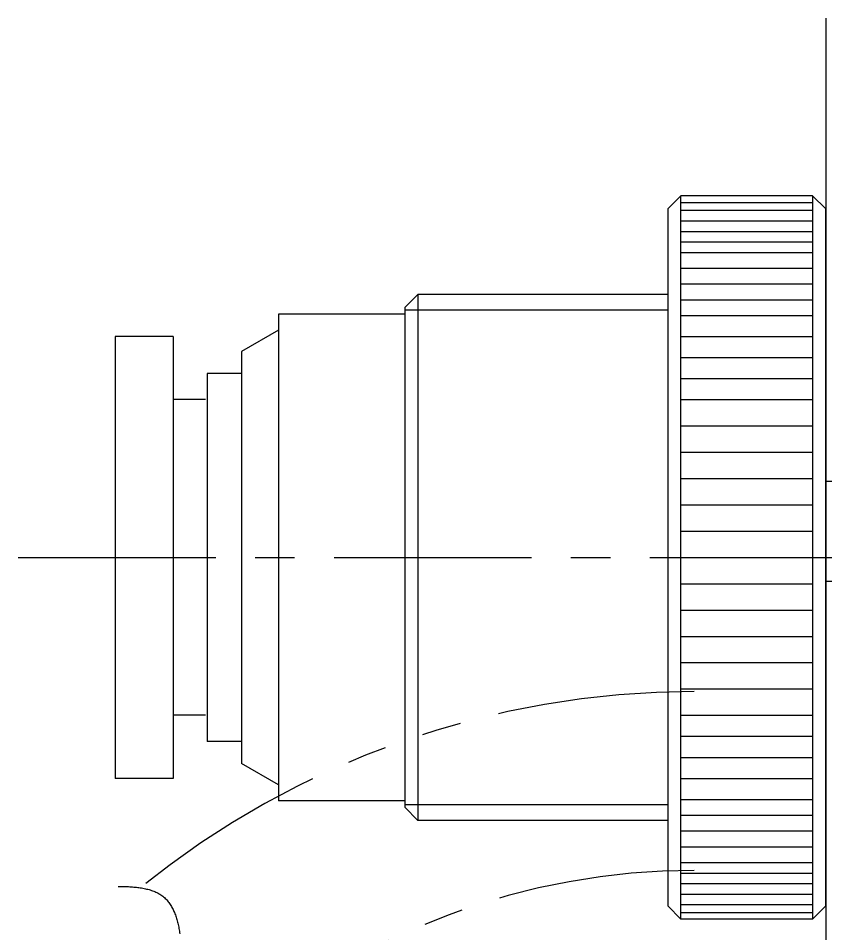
# Model space of a CAD drawing. Extents: x -684 to 308, y -74 to 438.
# Drawn here: x -539.64 to -508.96, y 179.54 to 214.35 of the extents above; entities that cross this region are included whole.
import ezdxf

# ---------------------------------------------------------------- set-up
doc = ezdxf.new("R2010")
doc.units = 0
for name, pattern in [('CENTER', [12, 7.5, -1.5, 1.5, -1.5]), ('CONTINOUS', [0]), ('PHANTOM', [15, 7.5, -1.5, 1.5, -1.5, 1.5, -1.5])]:
    doc.linetypes.add(name, pattern=pattern)
doc.layers.get('0').update_dxf_attribs({"linetype": 'CONTINUOUS'})
doc.layers.add('CENTER', color=1, linetype='CENTER')

msp = doc.modelspace()

# ---------------------------------------------------------------- linework, layer by layer
at = {"color": 7, "linetype": 'CONTINOUS'}
for p, q in [((-508.957, 214.347), (-508.957, 158.847)), ((-514.957, 207.097), (-514.457, 207.597)), ((-509.457, 207.597), (-514.457, 207.597)), ((-514.457, 180.097), (-514.457, 207.597)), ((-508.957, 207.097), (-509.457, 207.597)), ((-509.457, 207.597), (-509.457, 180.097)), ((-514.957, 207.097), (-514.957, 180.597)), ((-514.457, 207.347), (-509.457, 207.347)), ((-508.957, 180.597), (-508.957, 207.097)), ((-514.457, 207.047), (-509.457, 207.047)), ((-514.457, 206.647), (-509.457, 206.647)), ((-514.457, 206.247), (-509.457, 206.247)), ((-514.457, 205.847), (-509.457, 205.847)), ((-514.457, 205.447), (-509.457, 205.447)), ((-514.457, 204.847), (-509.457, 204.847)), ((-514.457, 204.247), (-509.457, 204.247)), ((-524.457, 203.847), (-524.957, 203.347)), ((-514.957, 203.847), (-524.457, 203.847)), ((-524.457, 203.847), (-524.457, 183.847)), ((-514.457, 203.647), (-509.457, 203.647)), ((-524.957, 203.347), (-524.957, 184.347)), ((-524.957, 203.097), (-529.757, 203.097)), ((-529.757, 203.097), (-529.757, 184.597)), ((-514.957, 203.247), (-524.957, 203.247)), ((-514.457, 203.047), (-509.457, 203.047)), ((-533.757, 202.247), (-535.957, 202.247)), ((-535.957, 202.247), (-535.957, 185.447)), ((-533.757, 202.247), (-533.757, 185.447)), ((-529.757, 202.491), (-531.157, 201.682)), ((-514.457, 202.247), (-509.457, 202.247)), ((-531.157, 201.675), (-531.157, 186.011)), ((-514.457, 201.447), (-509.457, 201.447)), ((-531.157, 200.847), (-532.469, 200.847)), ((-532.457, 200.847), (-532.457, 186.847)), ((-514.457, 200.647), (-509.457, 200.647)), ((-532.527, 199.847), (-533.757, 199.847)), ((-514.457, 199.847), (-509.457, 199.847)), ((-514.457, 198.847), (-509.457, 198.847)), ((-514.457, 197.847), (-509.457, 197.847)), ((-514.457, 196.847), (-509.457, 196.847)), ((-508.957, 196.747), (-505.957, 196.747)), ((-514.457, 195.847), (-509.457, 195.847)), ((-514.457, 194.847), (-509.457, 194.847)), ((-514.457, 193.847), (-509.457, 193.847)), ((-514.457, 192.847), (-509.457, 192.847)), ((-508.957, 192.947), (-505.957, 192.947)), ((-514.457, 191.847), (-509.457, 191.847)), ((-514.457, 190.847), (-509.457, 190.847)), ((-514.457, 189.847), (-509.457, 189.847)), ((-514.457, 188.847), (-509.457, 188.847)), ((-532.527, 187.847), (-533.757, 187.847)), ((-514.457, 187.847), (-509.457, 187.847)), ((-514.457, 187.047), (-509.457, 187.047)), ((-531.157, 186.847), (-532.469, 186.847)), ((-514.457, 186.247), (-509.457, 186.247)), ((-529.757, 185.203), (-531.157, 186.011)), ((-533.757, 185.447), (-535.957, 185.447)), ((-514.457, 185.447), (-509.457, 185.447)), ((-524.957, 184.597), (-529.757, 184.597)), ((-514.457, 184.647), (-509.457, 184.647)), ((-514.957, 184.447), (-524.957, 184.447)), ((-524.457, 183.847), (-524.957, 184.347)), ((-514.957, 183.847), (-524.457, 183.847)), ((-514.457, 184.047), (-509.457, 184.047)), ((-514.457, 183.447), (-509.457, 183.447)), ((-514.457, 182.847), (-509.457, 182.847)), ((-514.457, 182.247), (-509.457, 182.247)), ((-514.457, 181.847), (-509.457, 181.847)), ((-514.457, 181.447), (-509.457, 181.447)), ((-514.457, 181.047), (-509.457, 181.047)), ((-514.457, 180.647), (-509.457, 180.647)), ((-514.957, 180.597), (-514.457, 180.097)), ((-514.457, 180.347), (-509.457, 180.347)), ((-509.457, 180.097), (-508.957, 180.597)), ((-509.457, 180.097), (-514.457, 180.097))]:
    msp.add_line(p, q, dxfattribs=at)
at = {"color": 7}
msp.add_polyline3d([(-535.852, 181.341, 0), (-535.803, 181.34, 0), (-535.755, 181.34, 0), (-535.706, 181.339, 0), (-535.657, 181.338, 0), (-535.607, 181.337, 0), (-535.557, 181.335, 0), (-535.507, 181.333, 0), (-535.457, 181.331, 0), (-535.406, 181.328, 0), (-535.356, 181.325, 0), (-535.305, 181.321, 0), (-535.255, 181.317, 0), (-535.205, 181.312, 0), (-535.154, 181.307, 0), (-535.104, 181.301, 0), (-535.055, 181.295, 0), (-535.005, 181.287, 0), (-534.956, 181.28, 0), (-534.907, 181.271, 0), (-534.859, 181.262, 0), (-534.811, 181.252, 0), (-534.764, 181.241, 0), (-534.717, 181.229, 0), (-534.671, 181.217, 0), (-534.626, 181.204, 0), (-534.581, 181.189, 0), (-534.537, 181.174, 0), (-534.494, 181.158, 0), (-534.452, 181.141, 0), (-534.411, 181.123, 0), (-534.37, 181.104, 0), (-534.331, 181.084, 0), (-534.293, 181.063, 0), (-534.256, 181.04, 0), (-534.22, 181.017, 0), (-534.185, 180.992, 0), (-534.151, 180.966, 0), (-534.118, 180.94, 0), (-534.087, 180.912, 0), (-534.056, 180.883, 0), (-534.026, 180.853, 0), (-533.998, 180.823, 0), (-533.97, 180.791, 0), (-533.943, 180.758, 0), (-533.918, 180.725, 0), (-533.893, 180.69, 0), (-533.869, 180.655, 0), (-533.846, 180.619, 0), (-533.823, 180.582, 0), (-533.802, 180.544, 0), (-533.781, 180.505, 0), (-533.761, 180.465, 0), (-533.742, 180.425, 0), (-533.724, 180.384, 0), (-533.706, 180.342, 0), (-533.69, 180.3, 0), (-533.673, 180.256, 0), (-533.658, 180.213, 0), (-533.643, 180.168, 0), (-533.629, 180.123, 0), (-533.615, 180.077, 0), (-533.602, 180.031, 0), (-533.59, 179.984, 0), (-533.578, 179.936, 0), (-533.567, 179.888, 0), (-533.556, 179.839, 0), (-533.546, 179.79, 0), (-533.536, 179.74, 0), (-533.526, 179.69, 0), (-533.517, 179.64, 0), (-533.509, 179.589, 0), (-533.501, 179.537, 0)], dxfattribs=at)
at = {"color": 3, "linetype": 'PHANTOM'}
for radius, end in [(33.4, 129.047), (26.6, 130.9943)]:
    msp.add_arc((-513.957, 155.347), radius, 90, end, dxfattribs=at)
at = {"layer": 'CENTER', "color": 1, "linetype": 'CENTER'}
msp.add_line((-539.64, 193.847), (-505.957, 193.847), dxfattribs=at)

doc.saveas('drawing.dxf')
